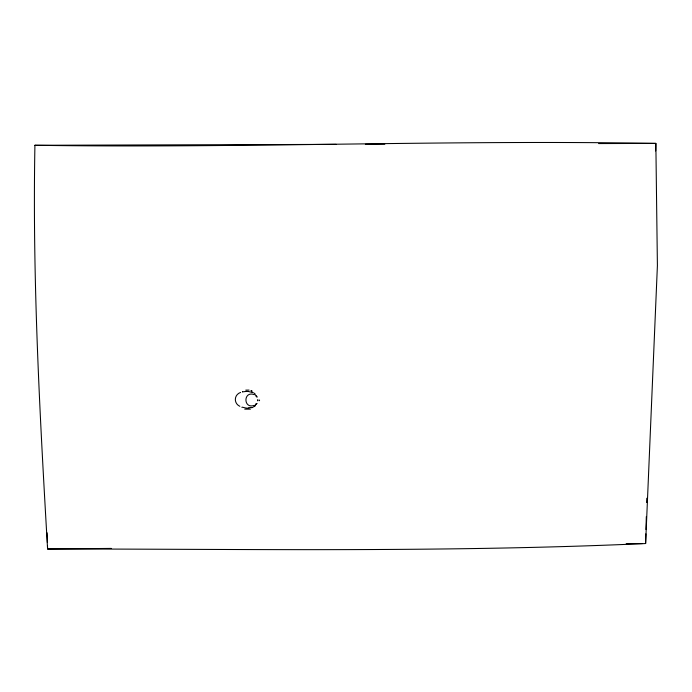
<?xml version="1.0" encoding="UTF-8"?>
<svg xmlns="http://www.w3.org/2000/svg" width="692" height="692" viewBox="0 0 692 692"><rect width="100%" height="100%" fill="white"/><g stroke="black" fill="none" stroke-linecap="round" stroke-linejoin="round"><path stroke-width="1.04" d="M34.92 145.285C32.386 279.983 39.79 414.577 47.592 548.99C246.94 548.955 446.409 552.51 645.619 543.54L657.4 265.607L655.852 143.4C448.874 139.775 241.915 148.278 34.92 145.285L336.208 144.369M645.619 543.54L645.87 533.835M645.973 529.518L646.311 516.578M646.665 502.556L646.778 498.24M655.661 150.951L655.852 143.4L598.623 143.573M257.882 400.46L257.779 400.884M257.882 400.434L257.779 399.448M256.888 403.531L255.374 404.811M242.442 391.767L242.607 391.637M259.517 400.711L259.509 399.993M255.651 404.31L256.265 403.773M254.691 406.135L255.391 405.469L253.393 407.069M240.574 392.442C233.957 394.751 233.507 403.332 239.847 406.316M256.343 403.721L256.853 403.462M254.422 405.339C243.065 409.534 243.16 390.288 254.448 394.708M250.452 409.145L244.734 409.145M248.938 407.899L250.625 407.579M251.585 407.735L252.519 407.493L250.625 407.579M248.921 407.899C247.13 409.05 241.136 406.412 241.854 407.354M257.095 397.052L255.971 395.616M245.729 390.141L249.077 390.089M246.75 391.361L248.411 391.49M246.594 391.369L242.52 391.88M253.185 392.649L248.445 391.499M111.282 548.41L47.592 548.99L47.497 545.754M626.191 543.713L642.384 543.566M365.367 144.282L384.804 144.221M252.727 392.364L252.217 392.208M255.884 395.573L256.178 396.222M250.962 390.539L251.845 391.006M251.412 390.746L251.905 391.041M254.12 393.117L255.495 394.388M256.896 396.897L256.36 396.421M47.091 532.805L47.393 542.519"/></g></svg>
